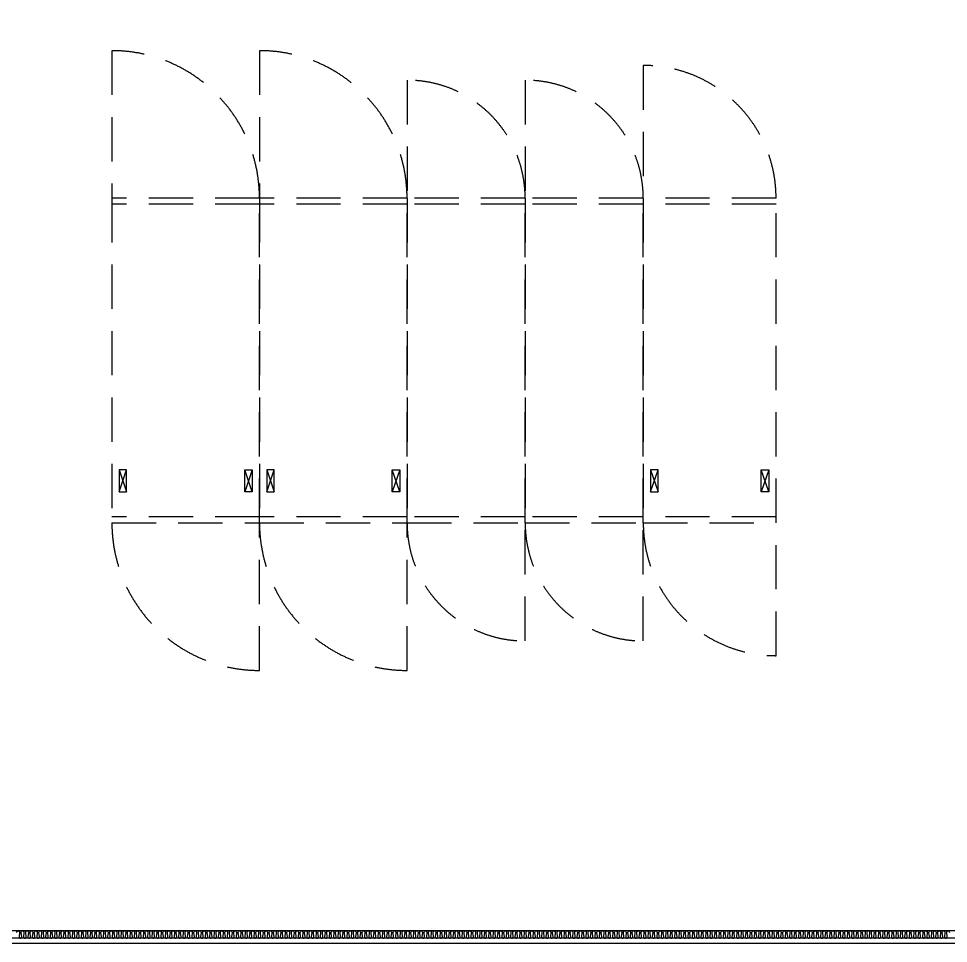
# Model space of a CAD drawing. Header units: millimetres. Extents: x -95754 to 177808, y 34455 to 149960.
# Drawn here: x 127872 to 134171, y 111105 to 117373 of the extents above; entities that cross this region are included whole.
import ezdxf

# ---------------------------------------------------------------- set-up
doc = ezdxf.new("R2010")
doc.units = ezdxf.units.MM
doc.header["$LTSCALE"] = 300
doc.linetypes.add('H1', pattern=[1.5, 1, -0.5])
doc.layers.add('A-ETC-AREA', color=21, linetype='Continuous', plot=False)
for name, color, linetype in [('A-ETC-전기', 253, 'H1'), ('A-WALL-D', 7, 'Continuous'), ('ISL', 251, 'Continuous')]:
    doc.layers.add(name, color=color, linetype=linetype)

# ---------------------------------------------------------------- blocks, each defined once
blk = doc.blocks.new('800x2200')
at = {"layer": 'A-ETC-전기'}
for p, q in [((-2160, 0), (-2160, 800)), ((800, 800), (-42, 800)), ((-40, 0), (-40, 800)), ((-3000, 0), (-2158, 0))]:
    blk.add_line(p, q, dxfattribs=at)
blk.add_lwpolyline([(0, 0), (0, 800), (-2200, 800), (-2200, 0)], close=True, dxfattribs=at)
for centre, start, end in [((-2200, 0), 90, 180), ((0, 800), 270, 0)]:
    blk.add_arc(centre, 800, start, end, dxfattribs=at)
blk = doc.blocks.new('900x2200')
at = {"layer": 'A-ETC-전기'}
for p, q in [((-2160, 900), (-2160, 0)), ((900, 900), (-42, 900)), ((-40, 900), (-40, 0)), ((-210, 850), (-360, 800)), ((-360, 850), (-210, 800)), ((-210, 50), (-360, 100)), ((-360, 50), (-210, 100)), ((-3100, 0), (-2158, 0))]:
    blk.add_line(p, q, dxfattribs=at)
for points in [[(-2200, 900), (-2200, 0), (0, 0), (0, 900)], [(-360, 850), (-210, 850), (-210, 800), (-360, 800)], [(-360, 50), (-210, 50), (-210, 100), (-360, 100)]]:
    blk.add_lwpolyline(points, close=True, dxfattribs=at)
for centre, start, end in [((-2200, 0), 90, 180), ((0, 900), 270, 0)]:
    blk.add_arc(centre, 900, start, end, dxfattribs=at)
blk = doc.blocks.new('1000X2200')
at = {"layer": 'A-ETC-전기'}
for p, q in [((-2160, 1000), (-2160, 0)), ((-210, 950), (-360, 900)), ((-360, 950), (-210, 900)), ((1000, 1000), (-42, 1000)), ((-40, 1000), (-40, 0)), ((-210, 50), (-360, 100)), ((-360, 50), (-210, 100)), ((-3200, 0), (-2158, 0))]:
    blk.add_line(p, q, dxfattribs=at)
for points in [[(-2200, 1000), (-2200, 0), (0, 0), (0, 1000)], [(-360, 950), (-210, 950), (-210, 900), (-360, 900)], [(-360, 50), (-210, 50), (-210, 100), (-360, 100)]]:
    blk.add_lwpolyline(points, close=True, dxfattribs=at)
for centre, start, end in [((-2200, 0), 90, 180), ((0, 1000), 270, 0)]:
    blk.add_arc(centre, 1000, start, end, dxfattribs=at)

msp = doc.modelspace()

# ---------------------------------------------------------------- linework, layer by layer
at = {"layer": 'A-ETC-AREA'}
msp.add_lwpolyline([(109303.6, 123005), (136703.6, 123005), (136703.6, 111105), (109303.6, 111105)], close=True, dxfattribs=at)
at = {"layer": 'A-WALL-D'}
msp.add_line((141303.6, 111140), (109403.6, 111140), dxfattribs=at)
at = {"layer": 'ISL'}
msp.add_line((136553.6, 111190), (109453.6, 111190), dxfattribs=at)
at = {"layer": 'ISL', "elevation": 0}
msp.add_lwpolyline([(127859.6, 111180, -1.108889), (127877.6, 111180), (127874.6, 111150, 0.44469), (127883.6, 111140, 0.44469), (127892.6, 111150), (127889.6, 111180, -1.108889), (127907.6, 111180), (127904.6, 111150, 0.44469), (127913.6, 111140, 0.44469), (127922.6, 111150), (127919.6, 111180, -1.108889), (127937.6, 111180), (127934.6, 111150, 0.44469), (127943.6, 111140, 0.44469), (127952.6, 111150), (127949.6, 111180, -1.108889), (127967.6, 111180), (127964.6, 111150, 0.44469), (127973.6, 111140, 0.44469), (127982.6, 111150), (127979.6, 111180, -1.108889), (127997.6, 111180), (127994.6, 111150, 0.44469), (128003.6, 111140, 0.44469), (128012.6, 111150), (128009.6, 111180, -1.108889), (128027.6, 111180), (128024.6, 111150, 0.44469), (128033.6, 111140, 0.44469), (128042.6, 111150), (128039.6, 111180, -1.108889), (128057.6, 111180), (128054.6, 111150, 0.44469), (128063.6, 111140, 0.44469), (128072.6, 111150), (128069.6, 111180, -1.108889), (128087.6, 111180), (128084.6, 111150, 0.44469), (128093.6, 111140, 0.44469), (128102.6, 111150), (128099.6, 111180, -1.108889), (128117.6, 111180), (128114.6, 111150, 0.44469), (128123.6, 111140, 0.44469), (128132.6, 111150), (128129.6, 111180, -1.108889), (128147.6, 111180), (128144.6, 111150, 0.44469), (128153.6, 111140, 0.44469), (128162.6, 111150), (128159.6, 111180, -1.108889), (128177.6, 111180), (128174.6, 111150, 0.44469), (128183.6, 111140, 0.44469), (128192.6, 111150), (128189.6, 111180, -1.108889), (128207.6, 111180), (128204.6, 111150, 0.44469), (128213.6, 111140, 0.44469), (128222.6, 111150), (128219.6, 111180, -1.108889), (128237.6, 111180), (128234.6, 111150, 0.44469), (128243.6, 111140, 0.44469), (128252.6, 111150), (128249.6, 111180, -1.108889), (128267.6, 111180), (128264.6, 111150, 0.44469), (128273.6, 111140, 0.44469), (128282.6, 111150), (128279.6, 111180, -1.108889), (128297.6, 111180), (128294.6, 111150, 0.44469), (128303.6, 111140, 0.44469), (128312.6, 111150), (128309.6, 111180, -1.108889), (128327.6, 111180), (128324.6, 111150, 0.44469), (128333.6, 111140, 0.44469), (128342.6, 111150), (128339.6, 111180, -1.108889), (128357.6, 111180), (128354.6, 111150, 0.44469), (128363.6, 111140, 0.44469), (128372.6, 111150), (128369.6, 111180, -1.108889), (128387.6, 111180), (128384.6, 111150, 0.44469), (128393.6, 111140, 0.44469), (128402.6, 111150), (128399.6, 111180, -1.108889), (128417.6, 111180), (128414.6, 111150, 0.44469), (128423.6, 111140, 0.44469), (128432.6, 111150), (128429.6, 111180, -1.108889), (128447.6, 111180), (128444.6, 111150, 0.44469), (128453.6, 111140, 0.44469), (128462.6, 111150), (128459.6, 111180, -1.108889), (128477.6, 111180), (128474.6, 111150, 0.44469), (128483.6, 111140, 0.44469), (128492.6, 111150), (128489.6, 111180, -1.108889), (128507.6, 111180), (128504.6, 111150, 0.44469), (128513.6, 111140, 0.44469), (128522.6, 111150), (128519.6, 111180, -1.108889), (128537.6, 111180), (128534.6, 111150, 0.44469), (128543.6, 111140, 0.44469), (128552.6, 111150), (128549.6, 111180, -1.108889), (128567.6, 111180), (128564.6, 111150, 0.44469), (128573.6, 111140, 0.44469), (128582.6, 111150), (128579.6, 111180, -1.108889), (128597.6, 111180), (128594.6, 111150, 0.44469), (128603.6, 111140, 0.44469), (128612.6, 111150), (128609.6, 111180, -1.108889), (128627.6, 111180), (128624.6, 111150, 0.44469), (128633.6, 111140, 0.44469), (128642.6, 111150), (128639.6, 111180, -1.108889), (128657.6, 111180), (128654.6, 111150, 0.44469), (128663.6, 111140, 0.44469), (128672.6, 111150), (128669.6, 111180, -1.108889), (128687.6, 111180), (128684.6, 111150, 0.44469), (128693.6, 111140, 0.44469), (128702.6, 111150), (128699.6, 111180, -1.108889), (128717.6, 111180), (128714.6, 111150, 0.44469), (128723.6, 111140, 0.44469), (128732.6, 111150), (128729.6, 111180, -1.108889), (128747.6, 111180), (128744.6, 111150, 0.44469), (128753.6, 111140, 0.44469), (128762.6, 111150), (128759.6, 111180, -1.108889), (128777.6, 111180), (128774.6, 111150, 0.44469), (128783.6, 111140, 0.44469), (128792.6, 111150), (128789.6, 111180, -1.108889), (128807.6, 111180), (128804.6, 111150, 0.44469), (128813.6, 111140, 0.44469), (128822.6, 111150), (128819.6, 111180, -1.108889), (128837.6, 111180), (128834.6, 111150, 0.44469), (128843.6, 111140, 0.44469), (128852.6, 111150), (128849.6, 111180, -1.108889), (128867.6, 111180), (128864.6, 111150, 0.44469), (128873.6, 111140, 0.44469), (128882.6, 111150), (128879.6, 111180, -1.108889), (128897.6, 111180), (128894.6, 111150, 0.44469), (128903.6, 111140, 0.44469), (128912.6, 111150), (128909.6, 111180, -1.108889), (128927.6, 111180), (128924.6, 111150, 0.44469), (128933.6, 111140, 0.44469), (128942.6, 111150), (128939.6, 111180, -1.108889), (128957.6, 111180), (128954.6, 111150, 0.44469), (128963.6, 111140, 0.44469), (128972.6, 111150), (128969.6, 111180, -1.108889), (128987.6, 111180), (128984.6, 111150, 0.44469), (128993.6, 111140, 0.44469), (129002.6, 111150), (128999.6, 111180, -1.108889), (129017.6, 111180), (129014.6, 111150, 0.44469), (129023.6, 111140, 0.44469), (129032.6, 111150), (129029.6, 111180, -1.108889), (129047.6, 111180), (129044.6, 111150, 0.44469), (129053.6, 111140, 0.44469), (129062.6, 111150), (129059.6, 111180, -1.108889), (129077.6, 111180), (129074.6, 111150, 0.44469), (129083.6, 111140, 0.44469), (129092.6, 111150), (129089.6, 111180, -1.108889), (129107.6, 111180), (129104.6, 111150, 0.44469), (129113.6, 111140, 0.44469), (129122.6, 111150), (129119.6, 111180, -1.108889), (129137.6, 111180), (129134.6, 111150, 0.44469), (129143.6, 111140, 0.44469), (129152.6, 111150), (129149.6, 111180, -1.108889), (129167.6, 111180), (129164.6, 111150, 0.44469), (129173.6, 111140, 0.44469), (129182.6, 111150), (129179.6, 111180, -1.108889), (129197.6, 111180), (129194.6, 111150, 0.44469), (129203.6, 111140, 0.44469), (129212.6, 111150), (129209.6, 111180, -1.108889), (129227.6, 111180), (129224.6, 111150, 0.44469), (129233.6, 111140, 0.44469), (129242.6, 111150), (129239.6, 111180, -1.108889), (129257.6, 111180), (129254.6, 111150, 0.44469), (129263.6, 111140, 0.44469), (129272.6, 111150), (129269.6, 111180, -1.108889), (129287.6, 111180), (129284.6, 111150, 0.44469), (129293.6, 111140, 0.44469), (129302.6, 111150), (129299.6, 111180, -1.108889), (129317.6, 111180), (129314.6, 111150, 0.44469), (129323.6, 111140, 0.44469), (129332.6, 111150), (129329.6, 111180, -1.108889), (129347.6, 111180), (129344.6, 111150, 0.44469), (129353.6, 111140, 0.44469), (129362.6, 111150), (129359.6, 111180, -1.108889), (129377.6, 111180), (129374.6, 111150, 0.44469), (129383.6, 111140, 0.44469), (129392.6, 111150), (129389.6, 111180, -1.108889), (129407.6, 111180), (129404.6, 111150, 0.44469), (129413.6, 111140, 0.44469), (129422.6, 111150), (129419.6, 111180, -1.108889), (129437.6, 111180), (129434.6, 111150, 0.44469), (129443.6, 111140, 0.44469), (129452.6, 111150), (129449.6, 111180, -1.108889), (129467.6, 111180), (129464.6, 111150, 0.44469), (129473.6, 111140, 0.44469), (129482.6, 111150), (129479.6, 111180, -1.108889), (129497.6, 111180), (129494.6, 111150, 0.44469), (129503.6, 111140, 0.44469), (129512.6, 111150), (129509.6, 111180, -1.108889), (129527.6, 111180), (129524.6, 111150, 0.44469), (129533.6, 111140, 0.44469), (129542.6, 111150), (129539.6, 111180, -1.108889), (129557.6, 111180), (129554.6, 111150, 0.44469), (129563.6, 111140, 0.44469), (129572.6, 111150), (129569.6, 111180, -1.108889), (129587.6, 111180), (129584.6, 111150, 0.44469), (129593.6, 111140, 0.44469), (129602.6, 111150), (129599.6, 111180, -1.108889), (129617.6, 111180), (129614.6, 111150, 0.44469), (129623.6, 111140, 0.44469), (129632.6, 111150), (129629.6, 111180, -1.108889), (129647.6, 111180), (129644.6, 111150, 0.44469), (129653.6, 111140, 0.44469), (129662.6, 111150), (129659.6, 111180, -1.108889), (129677.6, 111180), (129674.6, 111150, 0.44469), (129683.6, 111140, 0.44469), (129692.6, 111150), (129689.6, 111180, -1.108889), (129707.6, 111180), (129704.6, 111150, 0.44469), (129713.6, 111140, 0.44469), (129722.6, 111150), (129719.6, 111180, -1.108889), (129737.6, 111180), (129734.6, 111150, 0.44469), (129743.6, 111140, 0.44469), (129752.6, 111150), (129749.6, 111180, -1.108889), (129767.6, 111180), (129764.6, 111150, 0.44469), (129773.6, 111140, 0.44469), (129782.6, 111150), (129779.6, 111180, -1.108889), (129797.6, 111180), (129794.6, 111150, 0.44469), (129803.6, 111140, 0.44469), (129812.6, 111150), (129809.6, 111180, -1.108889), (129827.6, 111180), (129824.6, 111150, 0.44469), (129833.6, 111140, 0.44469), (129842.6, 111150), (129839.6, 111180, -1.108889), (129857.6, 111180), (129854.6, 111150, 0.44469), (129863.6, 111140, 0.44469), (129872.6, 111150), (129869.6, 111180, -1.108889), (129887.6, 111180), (129884.6, 111150, 0.44469), (129893.6, 111140, 0.44469), (129902.6, 111150), (129899.6, 111180, -1.108889), (129917.6, 111180), (129914.6, 111150, 0.44469), (129923.6, 111140, 0.44469), (129932.6, 111150), (129929.6, 111180, -1.108889), (129947.6, 111180), (129944.6, 111150, 0.44469), (129953.6, 111140, 0.44469), (129962.6, 111150), (129959.6, 111180, -1.108889), (129977.6, 111180), (129974.6, 111150, 0.44469), (129983.6, 111140, 0.44469), (129992.6, 111150), (129989.6, 111180, -1.108889), (130007.6, 111180), (130004.6, 111150, 0.44469), (130013.6, 111140, 0.44469), (130022.6, 111150), (130019.6, 111180, -1.108889), (130037.6, 111180), (130034.6, 111150, 0.44469), (130043.6, 111140, 0.44469), (130052.6, 111150), (130049.6, 111180, -1.108889), (130067.6, 111180), (130064.6, 111150, 0.44469), (130073.6, 111140, 0.44469), (130082.6, 111150), (130079.6, 111180, -1.108889), (130097.6, 111180), (130094.6, 111150, 0.44469), (130103.6, 111140, 0.44469), (130112.6, 111150), (130109.6, 111180, -1.108889), (130127.6, 111180), (130124.6, 111150, 0.44469), (130133.6, 111140, 0.44469), (130142.6, 111150), (130139.6, 111180, -1.108889), (130157.6, 111180), (130154.6, 111150, 0.44469), (130163.6, 111140, 0.44469), (130172.6, 111150), (130169.6, 111180, -1.108889), (130187.6, 111180), (130184.6, 111150, 0.44469), (130193.6, 111140, 0.44469), (130202.6, 111150), (130199.6, 111180, -1.108889), (130217.6, 111180), (130214.6, 111150, 0.44469), (130223.6, 111140, 0.44469), (130232.6, 111150), (130229.6, 111180, -1.108889), (130247.6, 111180), (130244.6, 111150, 0.44469), (130253.6, 111140, 0.44469), (130262.6, 111150), (130259.6, 111180, -1.108889), (130277.6, 111180), (130274.6, 111150, 0.44469), (130283.6, 111140, 0.44469), (130292.6, 111150), (130289.6, 111180, -1.108889), (130307.6, 111180), (130304.6, 111150, 0.44469), (130313.6, 111140, 0.44469), (130322.6, 111150), (130319.6, 111180, -1.108889), (130337.6, 111180), (130334.6, 111150, 0.44469), (130343.6, 111140, 0.44469), (130352.6, 111150), (130349.6, 111180, -1.108889), (130367.6, 111180), (130364.6, 111150, 0.44469), (130373.6, 111140, 0.44469), (130382.6, 111150), (130379.6, 111180, -1.108889), (130397.6, 111180), (130394.6, 111150, 0.44469), (130403.6, 111140, 0.44469), (130412.6, 111150), (130409.6, 111180, -1.108889), (130427.6, 111180), (130424.6, 111150, 0.44469), (130433.6, 111140, 0.44469), (130442.6, 111150), (130439.6, 111180, -1.108889), (130457.6, 111180), (130454.6, 111150, 0.44469), (130463.6, 111140, 0.44469), (130472.6, 111150), (130469.6, 111180, -1.108889), (130487.6, 111180), (130484.6, 111150, 0.44469), (130493.6, 111140, 0.44469), (130502.6, 111150), (130499.6, 111180, -1.108889), (130517.6, 111180), (130514.6, 111150, 0.44469), (130523.6, 111140, 0.44469), (130532.6, 111150), (130529.6, 111180, -1.108889), (130547.6, 111180), (130544.6, 111150, 0.44469), (130553.6, 111140, 0.44469), (130562.6, 111150), (130559.6, 111180, -1.108889), (130577.6, 111180), (130574.6, 111150, 0.44469), (130583.6, 111140, 0.44469), (130592.6, 111150), (130589.6, 111180, -1.108889), (130607.6, 111180), (130604.6, 111150, 0.44469), (130613.6, 111140, 0.44469), (130622.6, 111150), (130619.6, 111180, -1.108889), (130637.6, 111180), (130634.6, 111150, 0.44469), (130643.6, 111140, 0.44469), (130652.6, 111150), (130649.6, 111180, -1.108889), (130667.6, 111180), (130664.6, 111150, 0.44469), (130673.6, 111140, 0.44469), (130682.6, 111150), (130679.6, 111180, -1.108889), (130697.6, 111180), (130694.6, 111150, 0.44469), (130703.6, 111140, 0.44469), (130712.6, 111150), (130709.6, 111180, -1.108889), (130727.6, 111180), (130724.6, 111150, 0.44469), (130733.6, 111140, 0.44469), (130742.6, 111150), (130739.6, 111180, -1.108889), (130757.6, 111180), (130754.6, 111150, 0.44469), (130763.6, 111140, 0.44469), (130772.6, 111150), (130769.6, 111180, -1.108889), (130787.6, 111180), (130784.6, 111150, 0.44469), (130793.6, 111140, 0.44469), (130802.6, 111150), (130799.6, 111180, -1.108889), (130817.6, 111180), (130814.6, 111150, 0.44469), (130823.6, 111140, 0.44469), (130832.6, 111150), (130829.6, 111180, -1.108889), (130847.6, 111180), (130844.6, 111150, 0.44469), (130853.6, 111140, 0.44469), (130862.6, 111150), (130859.6, 111180, -1.108889), (130877.6, 111180), (130874.6, 111150, 0.44469), (130883.6, 111140, 0.44469), (130892.6, 111150), (130889.6, 111180, -1.108889), (130907.6, 111180), (130904.6, 111150, 0.44469), (130913.6, 111140, 0.44469), (130922.6, 111150), (130919.6, 111180, -1.108889), (130937.6, 111180), (130934.6, 111150, 0.44469), (130943.6, 111140, 0.44469), (130952.6, 111150), (130949.6, 111180, -1.108889), (130967.6, 111180), (130964.6, 111150, 0.44469), (130973.6, 111140, 0.44469), (130982.6, 111150), (130979.6, 111180, -1.108889), (130997.6, 111180), (130994.6, 111150, 0.44469), (131003.6, 111140, 0.44469), (131012.6, 111150), (131009.6, 111180, -1.108889), (131027.6, 111180), (131024.6, 111150, 0.44469), (131033.6, 111140, 0.44469), (131042.6, 111150), (131039.6, 111180, -1.108889), (131057.6, 111180), (131054.6, 111150, 0.44469), (131063.6, 111140, 0.44469), (131072.6, 111150), (131069.6, 111180, -1.108889), (131087.6, 111180), (131084.6, 111150, 0.44469), (131093.6, 111140, 0.44469), (131102.6, 111150), (131099.6, 111180, -1.108889), (131117.6, 111180), (131114.6, 111150, 0.44469), (131123.6, 111140, 0.44469), (131132.6, 111150), (131129.6, 111180, -1.108889), (131147.6, 111180), (131144.6, 111150, 0.44469), (131153.6, 111140, 0.44469), (131162.6, 111150), (131159.6, 111180, -1.108889), (131177.6, 111180), (131174.6, 111150, 0.44469), (131183.6, 111140, 0.44469), (131192.6, 111150), (131189.6, 111180, -1.108889), (131207.6, 111180), (131204.6, 111150, 0.44469), (131213.6, 111140, 0.44469), (131222.6, 111150), (131219.6, 111180, -1.108889), (131237.6, 111180), (131234.6, 111150, 0.44469), (131243.6, 111140, 0.44469), (131252.6, 111150), (131249.6, 111180, -1.108889), (131267.6, 111180), (131264.6, 111150, 0.44469), (131273.6, 111140, 0.44469), (131282.6, 111150), (131279.6, 111180, -1.108889), (131297.6, 111180), (131294.6, 111150, 0.44469), (131303.6, 111140, 0.44469), (131312.6, 111150), (131309.6, 111180, -1.108889), (131327.6, 111180), (131324.6, 111150, 0.44469), (131333.6, 111140, 0.44469), (131342.6, 111150), (131339.6, 111180, -1.108889), (131357.6, 111180), (131354.6, 111150, 0.44469), (131363.6, 111140, 0.44469), (131372.6, 111150), (131369.6, 111180, -1.108889), (131387.6, 111180), (131384.6, 111150, 0.44469), (131393.6, 111140, 0.44469), (131402.6, 111150), (131399.6, 111180, -1.108889), (131417.6, 111180), (131414.6, 111150, 0.44469), (131423.6, 111140, 0.44469), (131432.6, 111150), (131429.6, 111180, -1.108889), (131447.6, 111180), (131444.6, 111150, 0.44469), (131453.6, 111140, 0.44469), (131462.6, 111150), (131459.6, 111180, -1.108889), (131477.6, 111180), (131474.6, 111150, 0.44469), (131483.6, 111140, 0.44469), (131492.6, 111150), (131489.6, 111180, -1.108889), (131507.6, 111180), (131504.6, 111150, 0.44469), (131513.6, 111140, 0.44469), (131522.6, 111150), (131519.6, 111180, -1.108889), (131537.6, 111180), (131534.6, 111150, 0.44469), (131543.6, 111140, 0.44469), (131552.6, 111150), (131549.6, 111180, -1.108889), (131567.6, 111180), (131564.6, 111150, 0.44469), (131573.6, 111140, 0.44469), (131582.6, 111150), (131579.6, 111180, -1.108889), (131597.6, 111180), (131594.6, 111150, 0.44469), (131603.6, 111140, 0.44469), (131612.6, 111150), (131609.6, 111180, -1.108889), (131627.6, 111180), (131624.6, 111150, 0.44469), (131633.6, 111140, 0.44469), (131642.6, 111150), (131639.6, 111180, -1.108889), (131657.6, 111180), (131654.6, 111150, 0.44469), (131663.6, 111140, 0.44469), (131672.6, 111150), (131669.6, 111180, -1.108889), (131687.6, 111180), (131684.6, 111150, 0.44469), (131693.6, 111140, 0.44469), (131702.6, 111150), (131699.6, 111180, -1.108889), (131717.6, 111180), (131714.6, 111150, 0.44469), (131723.6, 111140, 0.44469), (131732.6, 111150), (131729.6, 111180, -1.108889), (131747.6, 111180), (131744.6, 111150, 0.44469), (131753.6, 111140, 0.44469), (131762.6, 111150), (131759.6, 111180, -1.108889), (131777.6, 111180), (131774.6, 111150, 0.44469), (131783.6, 111140, 0.44469), (131792.6, 111150), (131789.6, 111180, -1.108889), (131807.6, 111180), (131804.6, 111150, 0.44469), (131813.6, 111140, 0.44469), (131822.6, 111150), (131819.6, 111180, -1.108889), (131837.6, 111180), (131834.6, 111150, 0.44469), (131843.6, 111140, 0.44469), (131852.6, 111150), (131849.6, 111180, -1.108889), (131867.6, 111180), (131864.6, 111150, 0.44469), (131873.6, 111140, 0.44469), (131882.6, 111150), (131879.6, 111180, -1.108889), (131897.6, 111180), (131894.6, 111150, 0.44469), (131903.6, 111140, 0.44469), (131912.6, 111150), (131909.6, 111180, -1.108889), (131927.6, 111180), (131924.6, 111150, 0.44469), (131933.6, 111140, 0.44469), (131942.6, 111150), (131939.6, 111180, -1.108889), (131957.6, 111180), (131954.6, 111150, 0.44469), (131963.6, 111140, 0.44469), (131972.6, 111150), (131969.6, 111180, -1.108889), (131987.6, 111180), (131984.6, 111150, 0.44469), (131993.6, 111140, 0.44469), (132002.6, 111150), (131999.6, 111180, -1.108889), (132017.6, 111180), (132014.6, 111150, 0.44469), (132023.6, 111140, 0.44469), (132032.6, 111150), (132029.6, 111180, -1.108889), (132047.6, 111180), (132044.6, 111150, 0.44469), (132053.6, 111140, 0.44469), (132062.6, 111150), (132059.6, 111180, -1.108889), (132077.6, 111180), (132074.6, 111150, 0.44469), (132083.6, 111140, 0.44469), (132092.6, 111150), (132089.6, 111180, -1.108889), (132107.6, 111180), (132104.6, 111150, 0.44469), (132113.6, 111140, 0.44469), (132122.6, 111150), (132119.6, 111180, -1.108889), (132137.6, 111180), (132134.6, 111150, 0.44469), (132143.6, 111140, 0.44469), (132152.6, 111150), (132149.6, 111180, -1.108889), (132167.6, 111180), (132164.6, 111150, 0.44469), (132173.6, 111140, 0.44469), (132182.6, 111150), (132179.6, 111180, -1.108889), (132197.6, 111180), (132194.6, 111150, 0.44469), (132203.6, 111140, 0.44469), (132212.6, 111150), (132209.6, 111180, -1.108889), (132227.6, 111180), (132224.6, 111150, 0.44469), (132233.6, 111140, 0.44469), (132242.6, 111150), (132239.6, 111180, -1.108889), (132257.6, 111180), (132254.6, 111150, 0.44469), (132263.6, 111140, 0.44469), (132272.6, 111150), (132269.6, 111180, -1.108889), (132287.6, 111180), (132284.6, 111150, 0.44469), (132293.6, 111140, 0.44469), (132302.6, 111150), (132299.6, 111180, -1.108889), (132317.6, 111180), (132314.6, 111150, 0.44469), (132323.6, 111140, 0.44469), (132332.6, 111150), (132329.6, 111180, -1.108889), (132347.6, 111180), (132344.6, 111150, 0.44469), (132353.6, 111140, 0.44469), (132362.6, 111150), (132359.6, 111180, -1.108889), (132377.6, 111180), (132374.6, 111150, 0.44469), (132383.6, 111140, 0.44469), (132392.6, 111150), (132389.6, 111180, -1.108889), (132407.6, 111180), (132404.6, 111150, 0.44469), (132413.6, 111140, 0.44469), (132422.6, 111150), (132419.6, 111180, -1.108889), (132437.6, 111180), (132434.6, 111150, 0.44469), (132443.6, 111140, 0.44469), (132452.6, 111150), (132449.6, 111180, -1.108889), (132467.6, 111180), (132464.6, 111150, 0.44469), (132473.6, 111140, 0.44469), (132482.6, 111150), (132479.6, 111180, -1.108889), (132497.6, 111180), (132494.6, 111150, 0.44469), (132503.6, 111140, 0.44469), (132512.6, 111150), (132509.6, 111180, -1.108889), (132527.6, 111180), (132524.6, 111150, 0.44469), (132533.6, 111140, 0.44469), (132542.6, 111150), (132539.6, 111180, -1.108889), (132557.6, 111180), (132554.6, 111150, 0.44469), (132563.6, 111140, 0.44469), (132572.6, 111150), (132569.6, 111180, -1.108889), (132587.6, 111180), (132584.6, 111150, 0.44469), (132593.6, 111140, 0.44469), (132602.6, 111150), (132599.6, 111180, -1.108889), (132617.6, 111180), (132614.6, 111150, 0.44469), (132623.6, 111140, 0.44469), (132632.6, 111150), (132629.6, 111180, -1.108889), (132647.6, 111180), (132644.6, 111150, 0.44469), (132653.6, 111140, 0.44469), (132662.6, 111150), (132659.6, 111180, -1.108889), (132677.6, 111180), (132674.6, 111150, 0.44469), (132683.6, 111140, 0.44469), (132692.6, 111150), (132689.6, 111180, -1.108889), (132707.6, 111180), (132704.6, 111150, 0.44469), (132713.6, 111140, 0.44469), (132722.6, 111150), (132719.6, 111180, -1.108889), (132737.6, 111180), (132734.6, 111150, 0.44469), (132743.6, 111140, 0.44469), (132752.6, 111150), (132749.6, 111180, -1.108889), (132767.6, 111180), (132764.6, 111150, 0.44469), (132773.6, 111140, 0.44469), (132782.6, 111150), (132779.6, 111180, -1.108889), (132797.6, 111180), (132794.6, 111150, 0.44469), (132803.6, 111140, 0.44469), (132812.6, 111150), (132809.6, 111180, -1.108889), (132827.6, 111180), (132824.6, 111150, 0.44469), (132833.6, 111140, 0.44469), (132842.6, 111150), (132839.6, 111180, -1.108889), (132857.6, 111180), (132854.6, 111150, 0.44469), (132863.6, 111140, 0.44469), (132872.6, 111150), (132869.6, 111180, -1.108889), (132887.6, 111180), (132884.6, 111150, 0.44469), (132893.6, 111140, 0.44469), (132902.6, 111150), (132899.6, 111180, -1.108889), (132917.6, 111180), (132914.6, 111150, 0.44469), (132923.6, 111140, 0.44469), (132932.6, 111150), (132929.6, 111180, -1.108889), (132947.6, 111180), (132944.6, 111150, 0.44469), (132953.6, 111140, 0.44469), (132962.6, 111150), (132959.6, 111180, -1.108889), (132977.6, 111180), (132974.6, 111150, 0.44469), (132983.6, 111140, 0.44469), (132992.6, 111150), (132989.6, 111180, -1.108889), (133007.6, 111180), (133004.6, 111150, 0.44469), (133013.6, 111140, 0.44469), (133022.6, 111150), (133019.6, 111180, -1.108889), (133037.6, 111180), (133034.6, 111150, 0.44469), (133043.6, 111140, 0.44469), (133052.6, 111150), (133049.6, 111180, -1.108889), (133067.6, 111180), (133064.6, 111150, 0.44469), (133073.6, 111140, 0.44469), (133082.6, 111150), (133079.6, 111180, -1.108889), (133097.6, 111180), (133094.6, 111150, 0.44469), (133103.6, 111140, 0.44469), (133112.6, 111150), (133109.6, 111180, -1.108889), (133127.6, 111180), (133124.6, 111150, 0.44469), (133133.6, 111140, 0.44469), (133142.6, 111150), (133139.6, 111180, -1.108889), (133157.6, 111180), (133154.6, 111150, 0.44469), (133163.6, 111140, 0.44469), (133172.6, 111150), (133169.6, 111180, -1.108889), (133187.6, 111180), (133184.6, 111150, 0.44469), (133193.6, 111140, 0.44469), (133202.6, 111150), (133199.6, 111180, -1.108889), (133217.6, 111180), (133214.6, 111150, 0.44469), (133223.6, 111140, 0.44469), (133232.6, 111150), (133229.6, 111180, -1.108889), (133247.6, 111180), (133244.6, 111150, 0.44469), (133253.6, 111140, 0.44469), (133262.6, 111150), (133259.6, 111180, -1.108889), (133277.6, 111180), (133274.6, 111150, 0.44469), (133283.6, 111140, 0.44469), (133292.6, 111150), (133289.6, 111180, -1.108889), (133307.6, 111180), (133304.6, 111150, 0.44469), (133313.6, 111140, 0.44469), (133322.6, 111150), (133319.6, 111180, -1.108889), (133337.6, 111180), (133334.6, 111150, 0.44469), (133343.6, 111140, 0.44469), (133352.6, 111150), (133349.6, 111180, -1.108889), (133367.6, 111180), (133364.6, 111150, 0.44469), (133373.6, 111140, 0.44469), (133382.6, 111150), (133379.6, 111180, -1.108889), (133397.6, 111180), (133394.6, 111150, 0.44469), (133403.6, 111140, 0.44469), (133412.6, 111150), (133409.6, 111180, -1.108889), (133427.6, 111180), (133424.6, 111150, 0.44469), (133433.6, 111140, 0.44469), (133442.6, 111150), (133439.6, 111180, -1.108889), (133457.6, 111180), (133454.6, 111150, 0.44469), (133463.6, 111140, 0.44469), (133472.6, 111150), (133469.6, 111180, -1.108889), (133487.6, 111180), (133484.6, 111150, 0.44469), (133493.6, 111140, 0.44469), (133502.6, 111150), (133499.6, 111180, -1.108889), (133517.6, 111180), (133514.6, 111150, 0.44469), (133523.6, 111140, 0.44469), (133532.6, 111150), (133529.6, 111180, -1.108889), (133547.6, 111180), (133544.6, 111150, 0.44469), (133553.6, 111140, 0.44469), (133562.6, 111150), (133559.6, 111180, -1.108889), (133577.6, 111180), (133574.6, 111150, 0.44469), (133583.6, 111140, 0.44469), (133592.6, 111150), (133589.6, 111180, -1.108889), (133607.6, 111180), (133604.6, 111150, 0.44469), (133613.6, 111140, 0.44469), (133622.6, 111150), (133619.6, 111180, -1.108889), (133637.6, 111180), (133634.6, 111150, 0.44469), (133643.6, 111140, 0.44469), (133652.6, 111150), (133649.6, 111180, -1.108889), (133667.6, 111180), (133664.6, 111150, 0.44469), (133673.6, 111140, 0.44469), (133682.6, 111150), (133679.6, 111180, -1.108889), (133697.6, 111180), (133694.6, 111150, 0.44469), (133703.6, 111140, 0.44469), (133712.6, 111150), (133709.6, 111180, -1.108889), (133727.6, 111180), (133724.6, 111150, 0.44469), (133733.6, 111140, 0.44469), (133742.6, 111150), (133739.6, 111180, -1.108889), (133757.6, 111180), (133754.6, 111150, 0.44469), (133763.6, 111140, 0.44469), (133772.6, 111150), (133769.6, 111180, -1.108889), (133787.6, 111180), (133784.6, 111150, 0.44469), (133793.6, 111140, 0.44469), (133802.6, 111150), (133799.6, 111180, -1.108889), (133817.6, 111180), (133814.6, 111150, 0.44469), (133823.6, 111140, 0.44469), (133832.6, 111150), (133829.6, 111180, -1.108889), (133847.6, 111180), (133844.6, 111150, 0.44469), (133853.6, 111140, 0.44469), (133862.6, 111150), (133859.6, 111180, -1.108889), (133877.6, 111180), (133874.6, 111150, 0.44469), (133883.6, 111140, 0.44469), (133892.6, 111150), (133889.6, 111180, -1.108889), (133907.6, 111180), (133904.6, 111150, 0.44469), (133913.6, 111140, 0.44469), (133922.6, 111150), (133919.6, 111180, -1.108889), (133937.6, 111180), (133934.6, 111150, 0.44469), (133943.6, 111140, 0.44469), (133952.6, 111150), (133949.6, 111180, -1.108889), (133967.6, 111180), (133964.6, 111150, 0.44469), (133973.6, 111140, 0.44469), (133982.6, 111150), (133979.6, 111180, -1.108889), (133997.6, 111180), (133994.6, 111150, 0.44469), (134003.6, 111140, 0.44469), (134012.6, 111150), (134009.6, 111180, -1.108889), (134027.6, 111180), (134024.6, 111150, 0.44469), (134033.6, 111140, 0.44469), (134042.6, 111150), (134039.6, 111180, -1.108889), (134057.6, 111180), (134054.6, 111150, 0.44469), (134063.6, 111140, 0.44469), (134072.6, 111150), (134069.6, 111180, -1.108889), (134087.6, 111180), (134084.6, 111150, 0.44469), (134093.6, 111140, 0.44469), (134102.6, 111150), (134099.6, 111180, -1.108889), (134117.6, 111180), (134114.6, 111150, 0.44469), (134123.6, 111140, 0.44469), (134132.6, 111150), (134129.6, 111180, -1.108889), (134147.6, 111180), (134144.6, 111150, 0.44469), (134153.6, 111140, 0.44469), (134162.6, 111150), (134159.6, 111180, -1.108889), (134177.6, 111180)], format="xyb", dxfattribs=at)

# ---------------------------------------------------------------- block references
at = {"layer": 'A-ETC-전기'}
for name, p, rotation in [('1000X2200', (128503.6, 113955), 270), ('1000X2200', (129503.6, 113955), 270), ('900x2200', (132103.6, 113955), 270), ('800x2200', (131303.6, 116155), 90), ('800x2200', (132103.6, 116155), 90)]:
    msp.add_blockref(name, p, dxfattribs=dict(at, rotation=rotation))

doc.saveas('drawing.dxf')
